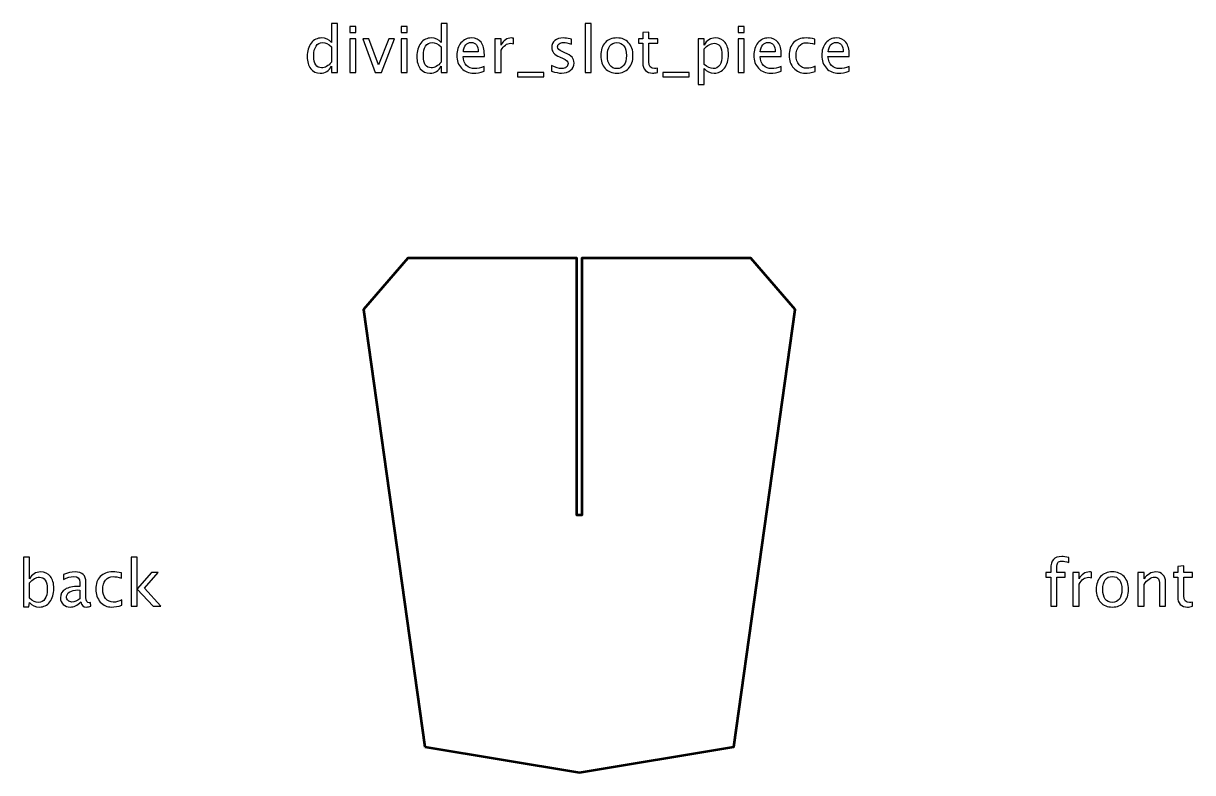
# Model space of a CAD drawing. Header units: centimetres. Extents: x -276 to 74, y -105 to 60.
# Drawn here: x -92.4 to -24.3, y -75 to -31.3 of the extents above; entities that cross this region are included whole.
import ezdxf

# ---------------------------------------------------------------- set-up
doc = ezdxf.new("R2010")
doc.units = ezdxf.units.CM
doc.header["$MEASUREMENT"] = 0
doc.layers.add('Layer 1', color=7, linetype='Continuous')

msp = doc.modelspace()

# ---------------------------------------------------------------- linework, layer by layer
at = {"layer": 'Layer 1'}
for points, knots in [([(-74.44226, -34.17826), (-74.44226, -34.17826), (-74.44226, -33.8097), (-74.44226, -33.8097), (-74.44226, -33.8097), (-74.58734, -34.08504), (-74.80588, -34.22271), (-75.0979, -34.22271), (-75.0979, -34.22271), (-75.33496, -34.22271), (-75.52141, -34.1369), (-75.65723, -33.96465), (-75.65723, -33.96465), (-75.79305, -33.79241), (-75.86095, -33.55719), (-75.86095, -33.25901), (-75.86095, -33.25901), (-75.86095, -32.93304), (-75.78378, -32.67066), (-75.63006, -32.47187), (-75.63006, -32.47187), (-75.47572, -32.2737), (-75.27323, -32.1743), (-75.02196, -32.1743), (-75.02196, -32.1743), (-74.78921, -32.1743), (-74.59536, -32.2632), (-74.44226, -32.44162), (-74.44226, -32.44162), (-74.44226, -32.44162), (-74.44226, -31.32234), (-74.44226, -31.32234), (-74.44226, -31.32234), (-74.44226, -31.32234), (-74.08666, -31.32234), (-74.08666, -31.32234), (-74.08666, -31.32234), (-74.08666, -31.32234), (-74.08666, -34.17826), (-74.08666, -34.17826), (-74.08666, -34.17826), (-74.08666, -34.17826), (-74.44226, -34.17826), (-74.44226, -34.17826)], [0, 0, 0, 0, 0.08333333, 0.08333333, 0.08333333, 0.08333333, 0.16666667, 0.16666667, 0.16666667, 0.16666667, 0.25, 0.25, 0.25, 0.25, 0.33333333, 0.33333333, 0.33333333, 0.33333333, 0.41666667, 0.41666667, 0.41666667, 0.41666667, 0.5, 0.5, 0.5, 0.5, 0.58333333, 0.58333333, 0.58333333, 0.58333333, 0.66666667, 0.66666667, 0.66666667, 0.66666667, 0.75, 0.75, 0.75, 0.75, 0.83333333, 0.83333333, 0.83333333, 0.83333333, 1, 1, 1, 1]), ([(-68.05317, -34.17826), (-68.05317, -34.17826), (-68.05317, -33.8097), (-68.05317, -33.8097), (-68.05317, -33.8097), (-68.19825, -34.08504), (-68.41679, -34.22271), (-68.70881, -34.22271), (-68.70881, -34.22271), (-68.94587, -34.22271), (-69.13232, -34.1369), (-69.26814, -33.96465), (-69.26814, -33.96465), (-69.40396, -33.79241), (-69.47186, -33.55719), (-69.47186, -33.25901), (-69.47186, -33.25901), (-69.47186, -32.93304), (-69.39469, -32.67066), (-69.24097, -32.47187), (-69.24097, -32.47187), (-69.08663, -32.2737), (-68.88414, -32.1743), (-68.63287, -32.1743), (-68.63287, -32.1743), (-68.40012, -32.1743), (-68.20627, -32.2632), (-68.05317, -32.44162), (-68.05317, -32.44162), (-68.05317, -32.44162), (-68.05317, -31.32234), (-68.05317, -31.32234), (-68.05317, -31.32234), (-68.05317, -31.32234), (-67.69757, -31.32234), (-67.69757, -31.32234), (-67.69757, -31.32234), (-67.69757, -31.32234), (-67.69757, -34.17826), (-67.69757, -34.17826), (-67.69757, -34.17826), (-67.69757, -34.17826), (-68.05317, -34.17826), (-68.05317, -34.17826)], [0, 0, 0, 0, 0.08333333, 0.08333333, 0.08333333, 0.08333333, 0.16666667, 0.16666667, 0.16666667, 0.16666667, 0.25, 0.25, 0.25, 0.25, 0.33333333, 0.33333333, 0.33333333, 0.33333333, 0.41666667, 0.41666667, 0.41666667, 0.41666667, 0.5, 0.5, 0.5, 0.5, 0.58333333, 0.58333333, 0.58333333, 0.58333333, 0.66666667, 0.66666667, 0.66666667, 0.66666667, 0.75, 0.75, 0.75, 0.75, 0.83333333, 0.83333333, 0.83333333, 0.83333333, 1, 1, 1, 1]), ([(-59.66508, -34.17826), (-59.66508, -34.17826), (-59.66508, -31.32234), (-59.66508, -31.32234), (-59.66508, -31.32234), (-59.66508, -31.32234), (-59.30948, -31.32234), (-59.30948, -31.32234), (-59.30948, -31.32234), (-59.30948, -31.32234), (-59.30948, -34.17826), (-59.30948, -34.17826), (-59.30948, -34.17826), (-59.30948, -34.17826), (-59.66508, -34.17826), (-59.66508, -34.17826)], [0, 0, 0, 0, 0.2, 0.2, 0.2, 0.2, 0.4, 0.4, 0.4, 0.4, 0.6, 0.6, 0.6, 0.6, 1, 1, 1, 1]), ([(-73.37422, -31.85575), (-73.37422, -31.85575), (-73.37422, -31.50015), (-73.37422, -31.50015), (-73.37422, -31.50015), (-73.37422, -31.50015), (-73.01862, -31.50015), (-73.01862, -31.50015), (-73.01862, -31.50015), (-73.01862, -31.50015), (-73.01862, -31.85575), (-73.01862, -31.85575), (-73.01862, -31.85575), (-73.01862, -31.85575), (-73.37422, -31.85575), (-73.37422, -31.85575)], [0, 0, 0, 0, 0.2, 0.2, 0.2, 0.2, 0.4, 0.4, 0.4, 0.4, 0.6, 0.6, 0.6, 0.6, 1, 1, 1, 1]), ([(-70.3868, -31.85575), (-70.3868, -31.85575), (-70.3868, -31.50015), (-70.3868, -31.50015), (-70.3868, -31.50015), (-70.3868, -31.50015), (-70.0312, -31.50015), (-70.0312, -31.50015), (-70.0312, -31.50015), (-70.0312, -31.50015), (-70.0312, -31.85575), (-70.0312, -31.85575), (-70.0312, -31.85575), (-70.0312, -31.85575), (-70.3868, -31.85575), (-70.3868, -31.85575)], [0, 0, 0, 0, 0.2, 0.2, 0.2, 0.2, 0.4, 0.4, 0.4, 0.4, 0.6, 0.6, 0.6, 0.6, 1, 1, 1, 1]), ([(-55.44108, -34.17764), (-55.55097, -34.20789), (-55.64666, -34.22271), (-55.72754, -34.22271), (-55.72754, -34.22271), (-55.90904, -34.22271), (-56.05042, -34.17085), (-56.15166, -34.06713), (-56.15166, -34.06713), (-56.25353, -33.96342), (-56.30415, -33.81957), (-56.30415, -33.63498), (-56.30415, -33.63498), (-56.30415, -33.63498), (-56.30415, -32.48175), (-56.30415, -32.48175), (-56.30415, -32.48175), (-56.30415, -32.48175), (-56.54986, -32.48175), (-56.54986, -32.48175), (-56.54986, -32.48175), (-56.54986, -32.48175), (-56.54986, -32.21505), (-56.54986, -32.21505), (-56.54986, -32.21505), (-56.54986, -32.21505), (-56.30415, -32.21505), (-56.30415, -32.21505), (-56.30415, -32.21505), (-56.30415, -32.21505), (-56.30415, -31.86007), (-56.30415, -31.86007), (-56.30415, -31.86007), (-56.30415, -31.86007), (-55.94855, -31.82611), (-55.94855, -31.82611), (-55.94855, -31.82611), (-55.94855, -31.82611), (-55.94855, -32.21505), (-55.94855, -32.21505), (-55.94855, -32.21505), (-55.94855, -32.21505), (-55.43367, -32.21505), (-55.43367, -32.21505), (-55.43367, -32.21505), (-55.43367, -32.21505), (-55.43367, -32.48175), (-55.43367, -32.48175), (-55.43367, -32.48175), (-55.43367, -32.48175), (-55.94855, -32.48175), (-55.94855, -32.48175), (-55.94855, -32.48175), (-55.94855, -32.48175), (-55.94855, -33.57078), (-55.94855, -33.57078), (-55.94855, -33.57078), (-55.94855, -33.8276), (-55.83681, -33.95601), (-55.61394, -33.95601), (-55.61394, -33.95601), (-55.56641, -33.95601), (-55.50899, -33.94798), (-55.44108, -33.93255), (-55.44108, -33.93255), (-55.44108, -33.93255), (-55.44108, -34.17764), (-55.44108, -34.17764)], [0, 0, 0, 0, 0.05555556, 0.05555556, 0.05555556, 0.05555556, 0.11111111, 0.11111111, 0.11111111, 0.11111111, 0.16666667, 0.16666667, 0.16666667, 0.16666667, 0.22222222, 0.22222222, 0.22222222, 0.22222222, 0.27777778, 0.27777778, 0.27777778, 0.27777778, 0.33333333, 0.33333333, 0.33333333, 0.33333333, 0.38888889, 0.38888889, 0.38888889, 0.38888889, 0.44444444, 0.44444444, 0.44444444, 0.44444444, 0.5, 0.5, 0.5, 0.5, 0.55555556, 0.55555556, 0.55555556, 0.55555556, 0.61111111, 0.61111111, 0.61111111, 0.61111111, 0.66666667, 0.66666667, 0.66666667, 0.66666667, 0.72222222, 0.72222222, 0.72222222, 0.72222222, 0.77777778, 0.77777778, 0.77777778, 0.77777778, 0.83333333, 0.83333333, 0.83333333, 0.83333333, 0.88888889, 0.88888889, 0.88888889, 0.88888889, 1, 1, 1, 1]), ([(-50.75037, -31.85575), (-50.75037, -31.85575), (-50.75037, -31.50015), (-50.75037, -31.50015), (-50.75037, -31.50015), (-50.75037, -31.50015), (-50.39477, -31.50015), (-50.39477, -31.50015), (-50.39477, -31.50015), (-50.39477, -31.50015), (-50.39477, -31.85575), (-50.39477, -31.85575), (-50.39477, -31.85575), (-50.39477, -31.85575), (-50.75037, -31.85575), (-50.75037, -31.85575)], [0, 0, 0, 0, 0.2, 0.2, 0.2, 0.2, 0.4, 0.4, 0.4, 0.4, 0.6, 0.6, 0.6, 0.6, 1, 1, 1, 1]), ([(-74.44226, -32.68486), (-74.62685, -32.5225), (-74.80156, -32.441), (-74.96702, -32.441), (-74.96702, -32.441), (-75.13, -32.441), (-75.25594, -32.50891), (-75.34546, -32.64535), (-75.34546, -32.64535), (-75.43498, -32.78117), (-75.47943, -32.97379), (-75.47943, -33.2232), (-75.47943, -33.2232), (-75.47943, -33.6819), (-75.32755, -33.91156), (-75.0232, -33.91156), (-75.0232, -33.91156), (-74.82564, -33.91156), (-74.63179, -33.80352), (-74.44226, -33.58806), (-74.44226, -33.58806), (-74.44226, -33.58806), (-74.44226, -32.68486), (-74.44226, -32.68486)], [0, 0, 0, 0, 0.14285714, 0.14285714, 0.14285714, 0.14285714, 0.28571429, 0.28571429, 0.28571429, 0.28571429, 0.42857143, 0.42857143, 0.42857143, 0.42857143, 0.57142857, 0.57142857, 0.57142857, 0.57142857, 0.71428571, 0.71428571, 0.71428571, 0.71428571, 1, 1, 1, 1]), ([(-73.37422, -34.17826), (-73.37422, -34.17826), (-73.37422, -32.21505), (-73.37422, -32.21505), (-73.37422, -32.21505), (-73.37422, -32.21505), (-73.01862, -32.21505), (-73.01862, -32.21505), (-73.01862, -32.21505), (-73.01862, -32.21505), (-73.01862, -34.17826), (-73.01862, -34.17826), (-73.01862, -34.17826), (-73.01862, -34.17826), (-73.37422, -34.17826), (-73.37422, -34.17826)], [0, 0, 0, 0, 0.2, 0.2, 0.2, 0.2, 0.4, 0.4, 0.4, 0.4, 0.6, 0.6, 0.6, 0.6, 1, 1, 1, 1]), ([(-71.89502, -34.17826), (-71.89502, -34.17826), (-72.62597, -32.21505), (-72.62597, -32.21505), (-72.62597, -32.21505), (-72.62597, -32.21505), (-72.27037, -32.21505), (-72.27037, -32.21505), (-72.27037, -32.21505), (-72.27037, -32.21505), (-71.70055, -33.74055), (-71.70055, -33.74055), (-71.70055, -33.74055), (-71.70055, -33.74055), (-71.09738, -32.21505), (-71.09738, -32.21505), (-71.09738, -32.21505), (-71.09738, -32.21505), (-70.76277, -32.21505), (-70.76277, -32.21505), (-70.76277, -32.21505), (-70.76277, -32.21505), (-71.5388, -34.17826), (-71.5388, -34.17826), (-71.5388, -34.17826), (-71.5388, -34.17826), (-71.89502, -34.17826), (-71.89502, -34.17826)], [0, 0, 0, 0, 0.125, 0.125, 0.125, 0.125, 0.25, 0.25, 0.25, 0.25, 0.375, 0.375, 0.375, 0.375, 0.5, 0.5, 0.5, 0.5, 0.625, 0.625, 0.625, 0.625, 0.75, 0.75, 0.75, 0.75, 1, 1, 1, 1]), ([(-70.3868, -34.17826), (-70.3868, -34.17826), (-70.3868, -32.21505), (-70.3868, -32.21505), (-70.3868, -32.21505), (-70.3868, -32.21505), (-70.0312, -32.21505), (-70.0312, -32.21505), (-70.0312, -32.21505), (-70.0312, -32.21505), (-70.0312, -34.17826), (-70.0312, -34.17826), (-70.0312, -34.17826), (-70.0312, -34.17826), (-70.3868, -34.17826), (-70.3868, -34.17826)], [0, 0, 0, 0, 0.2, 0.2, 0.2, 0.2, 0.4, 0.4, 0.4, 0.4, 0.6, 0.6, 0.6, 0.6, 1, 1, 1, 1]), ([(-68.05317, -32.68486), (-68.23776, -32.5225), (-68.41247, -32.441), (-68.57793, -32.441), (-68.57793, -32.441), (-68.74091, -32.441), (-68.86685, -32.50891), (-68.95637, -32.64535), (-68.95637, -32.64535), (-69.04589, -32.78117), (-69.09034, -32.97379), (-69.09034, -33.2232), (-69.09034, -33.2232), (-69.09034, -33.6819), (-68.93846, -33.91156), (-68.63411, -33.91156), (-68.63411, -33.91156), (-68.43655, -33.91156), (-68.2427, -33.80352), (-68.05317, -33.58806), (-68.05317, -33.58806), (-68.05317, -33.58806), (-68.05317, -32.68486), (-68.05317, -32.68486)], [0, 0, 0, 0, 0.14285714, 0.14285714, 0.14285714, 0.14285714, 0.28571429, 0.28571429, 0.28571429, 0.28571429, 0.42857143, 0.42857143, 0.42857143, 0.42857143, 0.57142857, 0.57142857, 0.57142857, 0.57142857, 0.71428571, 0.71428571, 0.71428571, 0.71428571, 1, 1, 1, 1]), ([(-65.54421, -34.11529), (-65.78313, -34.1869), (-65.98747, -34.22271), (-66.15787, -34.22271), (-66.15787, -34.22271), (-66.44864, -34.22271), (-66.68509, -34.1264), (-66.86721, -33.9344), (-66.86721, -33.9344), (-67.04934, -33.7424), (-67.1407, -33.49361), (-67.1407, -33.18739), (-67.1407, -33.18739), (-67.1407, -32.89044), (-67.06045, -32.64659), (-66.89932, -32.45582), (-66.89932, -32.45582), (-66.73819, -32.26567), (-66.53199, -32.1706), (-66.28072, -32.1706), (-66.28072, -32.1706), (-66.04304, -32.1706), (-65.85906, -32.25518), (-65.72942, -32.42434), (-65.72942, -32.42434), (-65.59977, -32.59349), (-65.53495, -32.83303), (-65.53495, -33.14356), (-65.53495, -33.14356), (-65.53495, -33.14356), (-65.5368, -33.25222), (-65.5368, -33.25222), (-65.5368, -33.25222), (-65.5368, -33.25222), (-66.7777, -33.25222), (-66.7777, -33.25222), (-66.7777, -33.25222), (-66.72584, -33.72141), (-66.4968, -33.95601), (-66.09119, -33.95601), (-66.09119, -33.95601), (-65.94241, -33.95601), (-65.76028, -33.91403), (-65.54421, -33.83007), (-65.54421, -33.83007), (-65.54421, -33.83007), (-65.54421, -34.11529), (-65.54421, -34.11529)], [0, 0, 0, 0, 0.07692308, 0.07692308, 0.07692308, 0.07692308, 0.15384615, 0.15384615, 0.15384615, 0.15384615, 0.23076923, 0.23076923, 0.23076923, 0.23076923, 0.30769231, 0.30769231, 0.30769231, 0.30769231, 0.38461538, 0.38461538, 0.38461538, 0.38461538, 0.46153846, 0.46153846, 0.46153846, 0.46153846, 0.53846154, 0.53846154, 0.53846154, 0.53846154, 0.61538462, 0.61538462, 0.61538462, 0.61538462, 0.69230769, 0.69230769, 0.69230769, 0.69230769, 0.76923077, 0.76923077, 0.76923077, 0.76923077, 0.84615385, 0.84615385, 0.84615385, 0.84615385, 1, 1, 1, 1]), ([(-66.75918, -32.98552), (-66.75918, -32.98552), (-65.8924, -32.98552), (-65.8924, -32.98552), (-65.8924, -32.98552), (-65.8924, -32.62004), (-66.02884, -32.4373), (-66.30109, -32.4373), (-66.30109, -32.4373), (-66.5752, -32.4373), (-66.72769, -32.62004), (-66.75918, -32.98552)], [0, 0, 0, 0, 0.25, 0.25, 0.25, 0.25, 0.5, 0.5, 0.5, 0.5, 1, 1, 1, 1]), ([(-64.92129, -34.17826), (-64.92129, -34.17826), (-64.92129, -32.21505), (-64.92129, -32.21505), (-64.92129, -32.21505), (-64.92129, -32.21505), (-64.56569, -32.21505), (-64.56569, -32.21505), (-64.56569, -32.21505), (-64.56569, -32.21505), (-64.56569, -32.58608), (-64.56569, -32.58608), (-64.56569, -32.58608), (-64.42431, -32.31136), (-64.21935, -32.1743), (-63.95018, -32.1743), (-63.95018, -32.1743), (-63.91376, -32.1743), (-63.87548, -32.17739), (-63.83597, -32.18356), (-63.83597, -32.18356), (-63.83597, -32.18356), (-63.83597, -32.51632), (-63.83597, -32.51632), (-63.83597, -32.51632), (-63.8977, -32.49595), (-63.95203, -32.48545), (-63.99895, -32.48545), (-63.99895, -32.48545), (-64.22491, -32.48545), (-64.41382, -32.6188), (-64.56569, -32.88612), (-64.56569, -32.88612), (-64.56569, -32.88612), (-64.56569, -34.17826), (-64.56569, -34.17826), (-64.56569, -34.17826), (-64.56569, -34.17826), (-64.92129, -34.17826), (-64.92129, -34.17826)], [0, 0, 0, 0, 0.09090909, 0.09090909, 0.09090909, 0.09090909, 0.18181818, 0.18181818, 0.18181818, 0.18181818, 0.27272727, 0.27272727, 0.27272727, 0.27272727, 0.36363636, 0.36363636, 0.36363636, 0.36363636, 0.45454545, 0.45454545, 0.45454545, 0.45454545, 0.54545455, 0.54545455, 0.54545455, 0.54545455, 0.63636364, 0.63636364, 0.63636364, 0.63636364, 0.72727273, 0.72727273, 0.72727273, 0.72727273, 0.81818182, 0.81818182, 0.81818182, 0.81818182, 1, 1, 1, 1]), ([(-61.62397, -34.10788), (-61.62397, -34.10788), (-61.62397, -33.78191), (-61.62397, -33.78191), (-61.62397, -33.78191), (-61.39122, -33.89798), (-61.18935, -33.95601), (-61.0171, -33.95601), (-61.0171, -33.95601), (-60.91462, -33.95601), (-60.82942, -33.92823), (-60.76213, -33.87267), (-60.76213, -33.87267), (-60.69484, -33.81772), (-60.66088, -33.74858), (-60.66088, -33.66523), (-60.66088, -33.66523), (-60.66088, -33.54361), (-60.75534, -33.44298), (-60.94425, -33.36334), (-60.94425, -33.36334), (-60.94425, -33.36334), (-61.1523, -33.27506), (-61.1523, -33.27506), (-61.1523, -33.27506), (-61.45913, -33.14788), (-61.61286, -32.96391), (-61.61286, -32.72499), (-61.61286, -32.72499), (-61.61286, -32.55398), (-61.55235, -32.4194), (-61.43135, -32.32124), (-61.43135, -32.32124), (-61.31035, -32.22308), (-61.14428, -32.1743), (-60.93376, -32.1743), (-60.93376, -32.1743), (-60.82449, -32.1743), (-60.68867, -32.18912), (-60.52753, -32.21937), (-60.52753, -32.21937), (-60.52753, -32.21937), (-60.45345, -32.23357), (-60.45345, -32.23357), (-60.45345, -32.23357), (-60.45345, -32.23357), (-60.45345, -32.5299), (-60.45345, -32.5299), (-60.45345, -32.5299), (-60.65162, -32.47064), (-60.80967, -32.441), (-60.92758, -32.441), (-60.92758, -32.441), (-61.0313, -32.441), (-61.11341, -32.46385), (-61.17576, -32.50891), (-61.17576, -32.50891), (-61.2375, -32.55398), (-61.26837, -32.61448), (-61.26837, -32.69042), (-61.26837, -32.69042), (-61.26837, -32.79722), (-61.18194, -32.88797), (-61.00846, -32.96144), (-61.00846, -32.96144), (-61.00846, -32.96144), (-60.83745, -33.03367), (-60.83745, -33.03367), (-60.83745, -33.03367), (-60.6436, -33.11516), (-60.50654, -33.20159), (-60.42629, -33.29235), (-60.42629, -33.29235), (-60.34541, -33.3831), (-60.30528, -33.49669), (-60.30528, -33.63251), (-60.30528, -33.63251), (-60.30528, -33.80476), (-60.37319, -33.94613), (-60.50963, -34.05664), (-60.50963, -34.05664), (-60.64545, -34.16715), (-60.81955, -34.22271), (-61.0313, -34.22271), (-61.0313, -34.22271), (-61.19429, -34.22271), (-61.39122, -34.18443), (-61.62397, -34.10788)], [0, 0, 0, 0, 0.04347826, 0.04347826, 0.04347826, 0.04347826, 0.08695652, 0.08695652, 0.08695652, 0.08695652, 0.13043478, 0.13043478, 0.13043478, 0.13043478, 0.17391304, 0.17391304, 0.17391304, 0.17391304, 0.2173913, 0.2173913, 0.2173913, 0.2173913, 0.26086957, 0.26086957, 0.26086957, 0.26086957, 0.30434783, 0.30434783, 0.30434783, 0.30434783, 0.34782609, 0.34782609, 0.34782609, 0.34782609, 0.39130435, 0.39130435, 0.39130435, 0.39130435, 0.43478261, 0.43478261, 0.43478261, 0.43478261, 0.47826087, 0.47826087, 0.47826087, 0.47826087, 0.52173913, 0.52173913, 0.52173913, 0.52173913, 0.56521739, 0.56521739, 0.56521739, 0.56521739, 0.60869565, 0.60869565, 0.60869565, 0.60869565, 0.65217391, 0.65217391, 0.65217391, 0.65217391, 0.69565217, 0.69565217, 0.69565217, 0.69565217, 0.73913043, 0.73913043, 0.73913043, 0.73913043, 0.7826087, 0.7826087, 0.7826087, 0.7826087, 0.82608696, 0.82608696, 0.82608696, 0.82608696, 0.86956522, 0.86956522, 0.86956522, 0.86956522, 0.91304348, 0.91304348, 0.91304348, 0.91304348, 1, 1, 1, 1]), ([(-57.81299, -34.22271), (-58.1013, -34.22271), (-58.32972, -34.13072), (-58.49764, -33.94675), (-58.49764, -33.94675), (-58.66618, -33.76278), (-58.75014, -33.51274), (-58.75014, -33.19727), (-58.75014, -33.19727), (-58.75014, -32.88242), (-58.66618, -32.633), (-58.49764, -32.44965), (-58.49764, -32.44965), (-58.32972, -32.26629), (-58.1013, -32.1743), (-57.81299, -32.1743), (-57.81299, -32.1743), (-57.52468, -32.1743), (-57.29626, -32.26629), (-57.12834, -32.44965), (-57.12834, -32.44965), (-56.9598, -32.633), (-56.87583, -32.88242), (-56.87583, -33.19727), (-56.87583, -33.19727), (-56.87583, -33.51274), (-56.9598, -33.76278), (-57.12834, -33.94675), (-57.12834, -33.94675), (-57.29626, -34.13072), (-57.52468, -34.22271), (-57.81299, -34.22271)], [0, 0, 0, 0, 0.11111111, 0.11111111, 0.11111111, 0.11111111, 0.22222222, 0.22222222, 0.22222222, 0.22222222, 0.33333333, 0.33333333, 0.33333333, 0.33333333, 0.44444444, 0.44444444, 0.44444444, 0.44444444, 0.55555556, 0.55555556, 0.55555556, 0.55555556, 0.66666667, 0.66666667, 0.66666667, 0.66666667, 0.77777778, 0.77777778, 0.77777778, 0.77777778, 1, 1, 1, 1]), ([(-57.81361, -33.95601), (-57.63766, -33.95601), (-57.5006, -33.88995), (-57.40306, -33.75722), (-57.40306, -33.75722), (-57.30614, -33.6251), (-57.25736, -33.43804), (-57.25736, -33.19727), (-57.25736, -33.19727), (-57.25736, -32.95712), (-57.30614, -32.77068), (-57.40306, -32.63856), (-57.40306, -32.63856), (-57.5006, -32.50706), (-57.63766, -32.441), (-57.81361, -32.441), (-57.81361, -32.441), (-57.99017, -32.441), (-58.12723, -32.50706), (-58.22354, -32.63856), (-58.22354, -32.63856), (-58.32046, -32.77068), (-58.36862, -32.95712), (-58.36862, -33.19727), (-58.36862, -33.19727), (-58.36862, -33.43804), (-58.32046, -33.6251), (-58.22354, -33.75722), (-58.22354, -33.75722), (-58.12723, -33.88995), (-57.99017, -33.95601), (-57.81361, -33.95601)], [0, 0, 0, 0, 0.11111111, 0.11111111, 0.11111111, 0.11111111, 0.22222222, 0.22222222, 0.22222222, 0.22222222, 0.33333333, 0.33333333, 0.33333333, 0.33333333, 0.44444444, 0.44444444, 0.44444444, 0.44444444, 0.55555556, 0.55555556, 0.55555556, 0.55555556, 0.66666667, 0.66666667, 0.66666667, 0.66666667, 0.77777778, 0.77777778, 0.77777778, 0.77777778, 1, 1, 1, 1]), ([(-53.08153, -34.89316), (-53.08153, -34.89316), (-53.08153, -32.21505), (-53.08153, -32.21505), (-53.08153, -32.21505), (-53.08153, -32.21505), (-52.72593, -32.21505), (-52.72593, -32.21505), (-52.72593, -32.21505), (-52.72593, -32.21505), (-52.72593, -32.58608), (-52.72593, -32.58608), (-52.72593, -32.58608), (-52.58023, -32.31136), (-52.36107, -32.1743), (-52.06906, -32.1743), (-52.06906, -32.1743), (-51.83261, -32.1743), (-51.64678, -32.26012), (-51.51096, -32.43236), (-51.51096, -32.43236), (-51.37514, -32.60461), (-51.30723, -32.83982), (-51.30723, -33.13801), (-51.30723, -33.13801), (-51.30723, -33.46274), (-51.3844, -33.72512), (-51.53813, -33.92391), (-51.53813, -33.92391), (-51.69185, -34.12331), (-51.89434, -34.22271), (-52.14499, -34.22271), (-52.14499, -34.22271), (-52.37774, -34.22271), (-52.57159, -34.13381), (-52.72593, -33.95539), (-52.72593, -33.95539), (-52.72593, -33.95539), (-52.72593, -34.89316), (-52.72593, -34.89316), (-52.72593, -34.89316), (-52.72593, -34.89316), (-53.08153, -34.89316), (-53.08153, -34.89316)], [0, 0, 0, 0, 0.08333333, 0.08333333, 0.08333333, 0.08333333, 0.16666667, 0.16666667, 0.16666667, 0.16666667, 0.25, 0.25, 0.25, 0.25, 0.33333333, 0.33333333, 0.33333333, 0.33333333, 0.41666667, 0.41666667, 0.41666667, 0.41666667, 0.5, 0.5, 0.5, 0.5, 0.58333333, 0.58333333, 0.58333333, 0.58333333, 0.66666667, 0.66666667, 0.66666667, 0.66666667, 0.75, 0.75, 0.75, 0.75, 0.83333333, 0.83333333, 0.83333333, 0.83333333, 1, 1, 1, 1]), ([(-52.72593, -33.7103), (-52.54257, -33.8739), (-52.36786, -33.95601), (-52.20179, -33.95601), (-52.20179, -33.95601), (-52.03819, -33.95601), (-51.91163, -33.88748), (-51.82273, -33.75105), (-51.82273, -33.75105), (-51.73321, -33.61461), (-51.68876, -33.42261), (-51.68876, -33.17443), (-51.68876, -33.17443), (-51.68876, -32.71511), (-51.84063, -32.48545), (-52.14437, -32.48545), (-52.14437, -32.48545), (-52.34317, -32.48545), (-52.53702, -32.59288), (-52.72593, -32.80833), (-52.72593, -32.80833), (-52.72593, -32.80833), (-52.72593, -33.7103), (-52.72593, -33.7103)], [0, 0, 0, 0, 0.14285714, 0.14285714, 0.14285714, 0.14285714, 0.28571429, 0.28571429, 0.28571429, 0.28571429, 0.42857143, 0.42857143, 0.42857143, 0.42857143, 0.57142857, 0.57142857, 0.57142857, 0.57142857, 0.71428571, 0.71428571, 0.71428571, 0.71428571, 1, 1, 1, 1]), ([(-50.75037, -34.17826), (-50.75037, -34.17826), (-50.75037, -32.21505), (-50.75037, -32.21505), (-50.75037, -32.21505), (-50.75037, -32.21505), (-50.39477, -32.21505), (-50.39477, -32.21505), (-50.39477, -32.21505), (-50.39477, -32.21505), (-50.39477, -34.17826), (-50.39477, -34.17826), (-50.39477, -34.17826), (-50.39477, -34.17826), (-50.75037, -34.17826), (-50.75037, -34.17826)], [0, 0, 0, 0, 0.2, 0.2, 0.2, 0.2, 0.4, 0.4, 0.4, 0.4, 0.6, 0.6, 0.6, 0.6, 1, 1, 1, 1]), ([(-48.23894, -34.11529), (-48.47786, -34.1869), (-48.6822, -34.22271), (-48.8526, -34.22271), (-48.8526, -34.22271), (-49.14337, -34.22271), (-49.37982, -34.1264), (-49.56194, -33.9344), (-49.56194, -33.9344), (-49.74407, -33.7424), (-49.83543, -33.49361), (-49.83543, -33.18739), (-49.83543, -33.18739), (-49.83543, -32.89044), (-49.75518, -32.64659), (-49.59405, -32.45582), (-49.59405, -32.45582), (-49.43292, -32.26567), (-49.22672, -32.1706), (-48.97545, -32.1706), (-48.97545, -32.1706), (-48.73777, -32.1706), (-48.55379, -32.25518), (-48.42415, -32.42434), (-48.42415, -32.42434), (-48.2945, -32.59349), (-48.22968, -32.83303), (-48.22968, -33.14356), (-48.22968, -33.14356), (-48.22968, -33.14356), (-48.23153, -33.25222), (-48.23153, -33.25222), (-48.23153, -33.25222), (-48.23153, -33.25222), (-49.47243, -33.25222), (-49.47243, -33.25222), (-49.47243, -33.25222), (-49.42057, -33.72141), (-49.19153, -33.95601), (-48.78592, -33.95601), (-48.78592, -33.95601), (-48.63714, -33.95601), (-48.45501, -33.91403), (-48.23894, -33.83007), (-48.23894, -33.83007), (-48.23894, -33.83007), (-48.23894, -34.11529), (-48.23894, -34.11529)], [0, 0, 0, 0, 0.07692308, 0.07692308, 0.07692308, 0.07692308, 0.15384615, 0.15384615, 0.15384615, 0.15384615, 0.23076923, 0.23076923, 0.23076923, 0.23076923, 0.30769231, 0.30769231, 0.30769231, 0.30769231, 0.38461538, 0.38461538, 0.38461538, 0.38461538, 0.46153846, 0.46153846, 0.46153846, 0.46153846, 0.53846154, 0.53846154, 0.53846154, 0.53846154, 0.61538462, 0.61538462, 0.61538462, 0.61538462, 0.69230769, 0.69230769, 0.69230769, 0.69230769, 0.76923077, 0.76923077, 0.76923077, 0.76923077, 0.84615385, 0.84615385, 0.84615385, 0.84615385, 1, 1, 1, 1]), ([(-49.45391, -32.98552), (-49.45391, -32.98552), (-48.58713, -32.98552), (-48.58713, -32.98552), (-48.58713, -32.98552), (-48.58713, -32.62004), (-48.72357, -32.4373), (-48.99582, -32.4373), (-48.99582, -32.4373), (-49.26993, -32.4373), (-49.42242, -32.62004), (-49.45391, -32.98552)], [0, 0, 0, 0, 0.25, 0.25, 0.25, 0.25, 0.5, 0.5, 0.5, 0.5, 1, 1, 1, 1]), ([(-46.25289, -34.11899), (-46.48316, -34.18814), (-46.68195, -34.22271), (-46.84926, -34.22271), (-46.84926, -34.22271), (-47.11472, -34.22271), (-47.3345, -34.12455), (-47.50922, -33.92885), (-47.50922, -33.92885), (-47.68393, -33.73252), (-47.77159, -33.48496), (-47.77159, -33.18678), (-47.77159, -33.18678), (-47.77159, -32.86822), (-47.68516, -32.61942), (-47.5123, -32.44162), (-47.5123, -32.44162), (-47.33944, -32.2632), (-47.09805, -32.1743), (-46.78814, -32.1743), (-46.78814, -32.1743), (-46.63565, -32.1743), (-46.46402, -32.19529), (-46.27511, -32.23727), (-46.27511, -32.23727), (-46.27511, -32.23727), (-46.27511, -32.53731), (-46.27511, -32.53731), (-46.27511, -32.53731), (-46.47575, -32.47805), (-46.63935, -32.44841), (-46.7653, -32.44841), (-46.7653, -32.44841), (-46.94803, -32.44841), (-47.09435, -32.51694), (-47.20362, -32.65338), (-47.20362, -32.65338), (-47.3129, -32.78981), (-47.36784, -32.97194), (-47.36784, -33.19912), (-47.36784, -33.19912), (-47.36784, -33.41952), (-47.31104, -33.59732), (-47.19807, -33.73376), (-47.19807, -33.73376), (-47.08509, -33.86958), (-46.93754, -33.93749), (-46.75418, -33.93749), (-46.75418, -33.93749), (-46.59182, -33.93749), (-46.42513, -33.89551), (-46.25289, -33.81155), (-46.25289, -33.81155), (-46.25289, -33.81155), (-46.25289, -34.11899), (-46.25289, -34.11899)], [0, 0, 0, 0, 0.06666667, 0.06666667, 0.06666667, 0.06666667, 0.13333333, 0.13333333, 0.13333333, 0.13333333, 0.2, 0.2, 0.2, 0.2, 0.26666667, 0.26666667, 0.26666667, 0.26666667, 0.33333333, 0.33333333, 0.33333333, 0.33333333, 0.4, 0.4, 0.4, 0.4, 0.46666667, 0.46666667, 0.46666667, 0.46666667, 0.53333333, 0.53333333, 0.53333333, 0.53333333, 0.6, 0.6, 0.6, 0.6, 0.66666667, 0.66666667, 0.66666667, 0.66666667, 0.73333333, 0.73333333, 0.73333333, 0.73333333, 0.8, 0.8, 0.8, 0.8, 0.86666667, 0.86666667, 0.86666667, 0.86666667, 1, 1, 1, 1]), ([(-44.27795, -34.11529), (-44.51687, -34.1869), (-44.72121, -34.22271), (-44.89161, -34.22271), (-44.89161, -34.22271), (-45.18238, -34.22271), (-45.41883, -34.1264), (-45.60095, -33.9344), (-45.60095, -33.9344), (-45.78308, -33.7424), (-45.87444, -33.49361), (-45.87444, -33.18739), (-45.87444, -33.18739), (-45.87444, -32.89044), (-45.79419, -32.64659), (-45.63306, -32.45582), (-45.63306, -32.45582), (-45.47193, -32.26567), (-45.26573, -32.1706), (-45.01446, -32.1706), (-45.01446, -32.1706), (-44.77678, -32.1706), (-44.5928, -32.25518), (-44.46316, -32.42434), (-44.46316, -32.42434), (-44.33351, -32.59349), (-44.26869, -32.83303), (-44.26869, -33.14356), (-44.26869, -33.14356), (-44.26869, -33.14356), (-44.27054, -33.25222), (-44.27054, -33.25222), (-44.27054, -33.25222), (-44.27054, -33.25222), (-45.51144, -33.25222), (-45.51144, -33.25222), (-45.51144, -33.25222), (-45.45958, -33.72141), (-45.23054, -33.95601), (-44.82493, -33.95601), (-44.82493, -33.95601), (-44.67615, -33.95601), (-44.49402, -33.91403), (-44.27795, -33.83007), (-44.27795, -33.83007), (-44.27795, -33.83007), (-44.27795, -34.11529), (-44.27795, -34.11529)], [0, 0, 0, 0, 0.07692308, 0.07692308, 0.07692308, 0.07692308, 0.15384615, 0.15384615, 0.15384615, 0.15384615, 0.23076923, 0.23076923, 0.23076923, 0.23076923, 0.30769231, 0.30769231, 0.30769231, 0.30769231, 0.38461538, 0.38461538, 0.38461538, 0.38461538, 0.46153846, 0.46153846, 0.46153846, 0.46153846, 0.53846154, 0.53846154, 0.53846154, 0.53846154, 0.61538462, 0.61538462, 0.61538462, 0.61538462, 0.69230769, 0.69230769, 0.69230769, 0.69230769, 0.76923077, 0.76923077, 0.76923077, 0.76923077, 0.84615385, 0.84615385, 0.84615385, 0.84615385, 1, 1, 1, 1]), ([(-45.49292, -32.98552), (-45.49292, -32.98552), (-44.62614, -32.98552), (-44.62614, -32.98552), (-44.62614, -32.98552), (-44.62614, -32.62004), (-44.76258, -32.4373), (-45.03483, -32.4373), (-45.03483, -32.4373), (-45.30894, -32.4373), (-45.46143, -32.62004), (-45.49292, -32.98552)], [0, 0, 0, 0, 0.25, 0.25, 0.25, 0.25, 0.5, 0.5, 0.5, 0.5, 1, 1, 1, 1]), ([(-63.60569, -34.44496), (-63.60569, -34.44496), (-63.60569, -34.17826), (-63.60569, -34.17826), (-63.60569, -34.17826), (-63.60569, -34.17826), (-62.06476, -34.17826), (-62.06476, -34.17826), (-62.06476, -34.17826), (-62.06476, -34.17826), (-62.06476, -34.44496), (-62.06476, -34.44496), (-62.06476, -34.44496), (-62.06476, -34.44496), (-63.60569, -34.44496), (-63.60569, -34.44496)], [0, 0, 0, 0, 0.2, 0.2, 0.2, 0.2, 0.4, 0.4, 0.4, 0.4, 0.6, 0.6, 0.6, 0.6, 1, 1, 1, 1]), ([(-55.13363, -34.44496), (-55.13363, -34.44496), (-55.13363, -34.17826), (-55.13363, -34.17826), (-55.13363, -34.17826), (-55.13363, -34.17826), (-53.5927, -34.17826), (-53.5927, -34.17826), (-53.5927, -34.17826), (-53.5927, -34.17826), (-53.5927, -34.44496), (-53.5927, -34.44496), (-53.5927, -34.44496), (-53.5927, -34.44496), (-55.13363, -34.44496), (-55.13363, -34.44496)], [0, 0, 0, 0, 0.2, 0.2, 0.2, 0.2, 0.4, 0.4, 0.4, 0.4, 0.6, 0.6, 0.6, 0.6, 1, 1, 1, 1]), ([(-92.39956, -65.32549), (-92.39956, -65.32549), (-92.39956, -62.44734), (-92.39956, -62.44734), (-92.39956, -62.44734), (-92.39956, -62.44734), (-92.04396, -62.44734), (-92.04396, -62.44734), (-92.04396, -62.44734), (-92.04396, -62.44734), (-92.04396, -63.71108), (-92.04396, -63.71108), (-92.04396, -63.71108), (-91.89826, -63.43636), (-91.6791, -63.2993), (-91.38709, -63.2993), (-91.38709, -63.2993), (-91.15064, -63.2993), (-90.96481, -63.38512), (-90.82899, -63.55736), (-90.82899, -63.55736), (-90.69317, -63.72961), (-90.62526, -63.96482), (-90.62526, -64.26301), (-90.62526, -64.26301), (-90.62526, -64.58774), (-90.70243, -64.85012), (-90.85616, -65.04891), (-90.85616, -65.04891), (-91.00988, -65.24831), (-91.21237, -65.34771), (-91.46302, -65.34771), (-91.46302, -65.34771), (-91.69577, -65.34771), (-91.88962, -65.25881), (-92.04396, -65.08039), (-92.04396, -65.08039), (-92.04396, -65.08039), (-92.08717, -65.32549), (-92.08717, -65.32549), (-92.08717, -65.32549), (-92.08717, -65.32549), (-92.39956, -65.32549), (-92.39956, -65.32549)], [0, 0, 0, 0, 0.08333333, 0.08333333, 0.08333333, 0.08333333, 0.16666667, 0.16666667, 0.16666667, 0.16666667, 0.25, 0.25, 0.25, 0.25, 0.33333333, 0.33333333, 0.33333333, 0.33333333, 0.41666667, 0.41666667, 0.41666667, 0.41666667, 0.5, 0.5, 0.5, 0.5, 0.58333333, 0.58333333, 0.58333333, 0.58333333, 0.66666667, 0.66666667, 0.66666667, 0.66666667, 0.75, 0.75, 0.75, 0.75, 0.83333333, 0.83333333, 0.83333333, 0.83333333, 1, 1, 1, 1]), ([(-86.12593, -65.30326), (-86.12593, -65.30326), (-86.12593, -62.44734), (-86.12593, -62.44734), (-86.12593, -62.44734), (-86.12593, -62.44734), (-85.77033, -62.44734), (-85.77033, -62.44734), (-85.77033, -62.44734), (-85.77033, -62.44734), (-85.77033, -64.29264), (-85.77033, -64.29264), (-85.77033, -64.29264), (-85.77033, -64.29264), (-84.93689, -63.34005), (-84.93689, -63.34005), (-84.93689, -63.34005), (-84.93689, -63.34005), (-84.55289, -63.34005), (-84.55289, -63.34005), (-84.55289, -63.34005), (-84.55289, -63.34005), (-85.34929, -64.25621), (-85.34929, -64.25621), (-85.34929, -64.25621), (-85.34929, -64.25621), (-84.3862, -65.30326), (-84.3862, -65.30326), (-84.3862, -65.30326), (-84.3862, -65.30326), (-84.84429, -65.30326), (-84.84429, -65.30326), (-84.84429, -65.30326), (-84.84429, -65.30326), (-85.77033, -64.29634), (-85.77033, -64.29634), (-85.77033, -64.29634), (-85.77033, -64.29634), (-85.77033, -65.30326), (-85.77033, -65.30326), (-85.77033, -65.30326), (-85.77033, -65.30326), (-86.12593, -65.30326), (-86.12593, -65.30326)], [0, 0, 0, 0, 0.08333333, 0.08333333, 0.08333333, 0.08333333, 0.16666667, 0.16666667, 0.16666667, 0.16666667, 0.25, 0.25, 0.25, 0.25, 0.33333333, 0.33333333, 0.33333333, 0.33333333, 0.41666667, 0.41666667, 0.41666667, 0.41666667, 0.5, 0.5, 0.5, 0.5, 0.58333333, 0.58333333, 0.58333333, 0.58333333, 0.66666667, 0.66666667, 0.66666667, 0.66666667, 0.75, 0.75, 0.75, 0.75, 0.83333333, 0.83333333, 0.83333333, 0.83333333, 1, 1, 1, 1]), ([(-32.53229, -65.30326), (-32.53229, -65.30326), (-32.53229, -63.60675), (-32.53229, -63.60675), (-32.53229, -63.60675), (-32.53229, -63.60675), (-32.81072, -63.60675), (-32.81072, -63.60675), (-32.81072, -63.60675), (-32.81072, -63.60675), (-32.81072, -63.34005), (-32.81072, -63.34005), (-32.81072, -63.34005), (-32.81072, -63.34005), (-32.53229, -63.34005), (-32.53229, -63.34005), (-32.53229, -63.34005), (-32.53229, -63.34005), (-32.53229, -63.10484), (-32.53229, -63.10484), (-32.53229, -63.10484), (-32.53229, -62.63687), (-32.31869, -62.40289), (-31.89147, -62.40289), (-31.89147, -62.40289), (-31.77171, -62.40289), (-31.63589, -62.42265), (-31.48401, -62.46216), (-31.48401, -62.46216), (-31.48401, -62.46216), (-31.48401, -62.74738), (-31.48401, -62.74738), (-31.48401, -62.74738), (-31.64515, -62.69552), (-31.77417, -62.6696), (-31.8711, -62.6696), (-31.8711, -62.6696), (-31.98902, -62.6696), (-32.06927, -62.69738), (-32.11187, -62.75356), (-32.11187, -62.75356), (-32.15509, -62.80974), (-32.17669, -62.91407), (-32.17669, -63.06656), (-32.17669, -63.06656), (-32.17669, -63.06656), (-32.17669, -63.34005), (-32.17669, -63.34005), (-32.17669, -63.34005), (-32.17669, -63.34005), (-31.68342, -63.34005), (-31.68342, -63.34005), (-31.68342, -63.34005), (-31.68342, -63.34005), (-31.68342, -63.60675), (-31.68342, -63.60675), (-31.68342, -63.60675), (-31.68342, -63.60675), (-32.17669, -63.60675), (-32.17669, -63.60675), (-32.17669, -63.60675), (-32.17669, -63.60675), (-32.17669, -65.30326), (-32.17669, -65.30326), (-32.17669, -65.30326), (-32.17669, -65.30326), (-32.53229, -65.30326), (-32.53229, -65.30326)], [0, 0, 0, 0, 0.05555556, 0.05555556, 0.05555556, 0.05555556, 0.11111111, 0.11111111, 0.11111111, 0.11111111, 0.16666667, 0.16666667, 0.16666667, 0.16666667, 0.22222222, 0.22222222, 0.22222222, 0.22222222, 0.27777778, 0.27777778, 0.27777778, 0.27777778, 0.33333333, 0.33333333, 0.33333333, 0.33333333, 0.38888889, 0.38888889, 0.38888889, 0.38888889, 0.44444444, 0.44444444, 0.44444444, 0.44444444, 0.5, 0.5, 0.5, 0.5, 0.55555556, 0.55555556, 0.55555556, 0.55555556, 0.61111111, 0.61111111, 0.61111111, 0.61111111, 0.66666667, 0.66666667, 0.66666667, 0.66666667, 0.72222222, 0.72222222, 0.72222222, 0.72222222, 0.77777778, 0.77777778, 0.77777778, 0.77777778, 0.83333333, 0.83333333, 0.83333333, 0.83333333, 0.88888889, 0.88888889, 0.88888889, 0.88888889, 1, 1, 1, 1]), ([(-89.05654, -65.05323), (-89.27015, -65.24955), (-89.47573, -65.34771), (-89.67329, -65.34771), (-89.67329, -65.34771), (-89.83565, -65.34771), (-89.97086, -65.29709), (-90.07766, -65.19522), (-90.07766, -65.19522), (-90.18508, -65.09336), (-90.23879, -64.96495), (-90.23879, -64.80999), (-90.23879, -64.80999), (-90.23879, -64.59576), (-90.14866, -64.43093), (-89.96839, -64.3161), (-89.96839, -64.3161), (-89.78812, -64.20127), (-89.52944, -64.14385), (-89.19236, -64.14385), (-89.19236, -64.14385), (-89.19236, -64.14385), (-89.10902, -64.14385), (-89.10902, -64.14385), (-89.10902, -64.14385), (-89.10902, -64.14385), (-89.10902, -63.90741), (-89.10902, -63.90741), (-89.10902, -63.90741), (-89.10902, -63.6796), (-89.22755, -63.566), (-89.46524, -63.566), (-89.46524, -63.566), (-89.64921, -63.566), (-89.85047, -63.62404), (-90.0684, -63.7401), (-90.0684, -63.7401), (-90.0684, -63.7401), (-90.0684, -63.44747), (-90.0684, -63.44747), (-90.0684, -63.44747), (-89.82886, -63.34869), (-89.60291, -63.2993), (-89.39115, -63.2993), (-89.39115, -63.2993), (-89.17323, -63.2993), (-89.01209, -63.34869), (-88.90899, -63.44809), (-88.90899, -63.44809), (-88.80528, -63.54748), (-88.75342, -63.70059), (-88.75342, -63.90741), (-88.75342, -63.90741), (-88.75342, -63.90741), (-88.75342, -64.79455), (-88.75342, -64.79455), (-88.75342, -64.79455), (-88.75342, -64.99767), (-88.69107, -65.09953), (-88.56574, -65.09953), (-88.56574, -65.09953), (-88.55031, -65.09953), (-88.52746, -65.09706), (-88.49721, -65.09212), (-88.49721, -65.09212), (-88.49721, -65.09212), (-88.4719, -65.28968), (-88.4719, -65.28968), (-88.4719, -65.28968), (-88.55278, -65.32857), (-88.64168, -65.34771), (-88.73922, -65.34771), (-88.73922, -65.34771), (-88.90529, -65.34771), (-89.01086, -65.24955), (-89.05654, -65.05323)], [0, 0, 0, 0, 0.05, 0.05, 0.05, 0.05, 0.1, 0.1, 0.1, 0.1, 0.15, 0.15, 0.15, 0.15, 0.2, 0.2, 0.2, 0.2, 0.25, 0.25, 0.25, 0.25, 0.3, 0.3, 0.3, 0.3, 0.35, 0.35, 0.35, 0.35, 0.4, 0.4, 0.4, 0.4, 0.45, 0.45, 0.45, 0.45, 0.5, 0.5, 0.5, 0.5, 0.55, 0.55, 0.55, 0.55, 0.6, 0.6, 0.6, 0.6, 0.65, 0.65, 0.65, 0.65, 0.7, 0.7, 0.7, 0.7, 0.75, 0.75, 0.75, 0.75, 0.8, 0.8, 0.8, 0.8, 0.85, 0.85, 0.85, 0.85, 0.9, 0.9, 0.9, 0.9, 1, 1, 1, 1]), ([(-86.65995, -65.24399), (-86.89022, -65.31314), (-87.08901, -65.34771), (-87.25632, -65.34771), (-87.25632, -65.34771), (-87.52178, -65.34771), (-87.74156, -65.24955), (-87.91628, -65.05385), (-87.91628, -65.05385), (-88.09099, -64.85752), (-88.17865, -64.60996), (-88.17865, -64.31178), (-88.17865, -64.31178), (-88.17865, -63.99322), (-88.09222, -63.74442), (-87.91936, -63.56662), (-87.91936, -63.56662), (-87.7465, -63.3882), (-87.50511, -63.2993), (-87.1952, -63.2993), (-87.1952, -63.2993), (-87.04271, -63.2993), (-86.87108, -63.32029), (-86.68217, -63.36227), (-86.68217, -63.36227), (-86.68217, -63.36227), (-86.68217, -63.66231), (-86.68217, -63.66231), (-86.68217, -63.66231), (-86.88281, -63.60305), (-87.04641, -63.57341), (-87.17236, -63.57341), (-87.17236, -63.57341), (-87.35509, -63.57341), (-87.50141, -63.64194), (-87.61068, -63.77838), (-87.61068, -63.77838), (-87.71996, -63.91481), (-87.7749, -64.09694), (-87.7749, -64.32412), (-87.7749, -64.32412), (-87.7749, -64.54452), (-87.7181, -64.72232), (-87.60513, -64.85876), (-87.60513, -64.85876), (-87.49215, -64.99458), (-87.3446, -65.06249), (-87.16124, -65.06249), (-87.16124, -65.06249), (-86.99888, -65.06249), (-86.83219, -65.02051), (-86.65995, -64.93655), (-86.65995, -64.93655), (-86.65995, -64.93655), (-86.65995, -65.24399), (-86.65995, -65.24399)], [0, 0, 0, 0, 0.06666667, 0.06666667, 0.06666667, 0.06666667, 0.13333333, 0.13333333, 0.13333333, 0.13333333, 0.2, 0.2, 0.2, 0.2, 0.26666667, 0.26666667, 0.26666667, 0.26666667, 0.33333333, 0.33333333, 0.33333333, 0.33333333, 0.4, 0.4, 0.4, 0.4, 0.46666667, 0.46666667, 0.46666667, 0.46666667, 0.53333333, 0.53333333, 0.53333333, 0.53333333, 0.6, 0.6, 0.6, 0.6, 0.66666667, 0.66666667, 0.66666667, 0.66666667, 0.73333333, 0.73333333, 0.73333333, 0.73333333, 0.8, 0.8, 0.8, 0.8, 0.86666667, 0.86666667, 0.86666667, 0.86666667, 1, 1, 1, 1]), ([(-31.23707, -65.30326), (-31.23707, -65.30326), (-31.23707, -63.34005), (-31.23707, -63.34005), (-31.23707, -63.34005), (-31.23707, -63.34005), (-30.88147, -63.34005), (-30.88147, -63.34005), (-30.88147, -63.34005), (-30.88147, -63.34005), (-30.88147, -63.71108), (-30.88147, -63.71108), (-30.88147, -63.71108), (-30.74009, -63.43636), (-30.53513, -63.2993), (-30.26596, -63.2993), (-30.26596, -63.2993), (-30.22954, -63.2993), (-30.19126, -63.30239), (-30.15175, -63.30856), (-30.15175, -63.30856), (-30.15175, -63.30856), (-30.15175, -63.64132), (-30.15175, -63.64132), (-30.15175, -63.64132), (-30.21348, -63.62095), (-30.26781, -63.61045), (-30.31473, -63.61045), (-30.31473, -63.61045), (-30.54069, -63.61045), (-30.7296, -63.7438), (-30.88147, -64.01112), (-30.88147, -64.01112), (-30.88147, -64.01112), (-30.88147, -65.30326), (-30.88147, -65.30326), (-30.88147, -65.30326), (-30.88147, -65.30326), (-31.23707, -65.30326), (-31.23707, -65.30326)], [0, 0, 0, 0, 0.09090909, 0.09090909, 0.09090909, 0.09090909, 0.18181818, 0.18181818, 0.18181818, 0.18181818, 0.27272727, 0.27272727, 0.27272727, 0.27272727, 0.36363636, 0.36363636, 0.36363636, 0.36363636, 0.45454545, 0.45454545, 0.45454545, 0.45454545, 0.54545455, 0.54545455, 0.54545455, 0.54545455, 0.63636364, 0.63636364, 0.63636364, 0.63636364, 0.72727273, 0.72727273, 0.72727273, 0.72727273, 0.81818182, 0.81818182, 0.81818182, 0.81818182, 1, 1, 1, 1]), ([(-28.93987, -65.34771), (-29.22818, -65.34771), (-29.4566, -65.25572), (-29.62452, -65.07175), (-29.62452, -65.07175), (-29.79306, -64.88778), (-29.87702, -64.63774), (-29.87702, -64.32227), (-29.87702, -64.32227), (-29.87702, -64.00742), (-29.79306, -63.758), (-29.62452, -63.57465), (-29.62452, -63.57465), (-29.4566, -63.39129), (-29.22818, -63.2993), (-28.93987, -63.2993), (-28.93987, -63.2993), (-28.65156, -63.2993), (-28.42314, -63.39129), (-28.25522, -63.57465), (-28.25522, -63.57465), (-28.08668, -63.758), (-28.00271, -64.00742), (-28.00271, -64.32227), (-28.00271, -64.32227), (-28.00271, -64.63774), (-28.08668, -64.88778), (-28.25522, -65.07175), (-28.25522, -65.07175), (-28.42314, -65.25572), (-28.65156, -65.34771), (-28.93987, -65.34771)], [0, 0, 0, 0, 0.11111111, 0.11111111, 0.11111111, 0.11111111, 0.22222222, 0.22222222, 0.22222222, 0.22222222, 0.33333333, 0.33333333, 0.33333333, 0.33333333, 0.44444444, 0.44444444, 0.44444444, 0.44444444, 0.55555556, 0.55555556, 0.55555556, 0.55555556, 0.66666667, 0.66666667, 0.66666667, 0.66666667, 0.77777778, 0.77777778, 0.77777778, 0.77777778, 1, 1, 1, 1]), ([(-27.44585, -65.30326), (-27.44585, -65.30326), (-27.44585, -63.34005), (-27.44585, -63.34005), (-27.44585, -63.34005), (-27.44585, -63.34005), (-27.09025, -63.34005), (-27.09025, -63.34005), (-27.09025, -63.34005), (-27.09025, -63.34005), (-27.09025, -63.71108), (-27.09025, -63.71108), (-27.09025, -63.71108), (-26.90195, -63.43636), (-26.67106, -63.2993), (-26.39819, -63.2993), (-26.39819, -63.2993), (-26.22656, -63.2993), (-26.09012, -63.35301), (-25.98949, -63.46105), (-25.98949, -63.46105), (-25.88886, -63.56847), (-25.83824, -63.71355), (-25.83824, -63.89506), (-25.83824, -63.89506), (-25.83824, -63.89506), (-25.83824, -65.30326), (-25.83824, -65.30326), (-25.83824, -65.30326), (-25.83824, -65.30326), (-26.19384, -65.30326), (-26.19384, -65.30326), (-26.19384, -65.30326), (-26.19384, -65.30326), (-26.19384, -64.01112), (-26.19384, -64.01112), (-26.19384, -64.01112), (-26.19384, -63.86542), (-26.21545, -63.76171), (-26.25805, -63.69997), (-26.25805, -63.69997), (-26.30126, -63.63762), (-26.37226, -63.60675), (-26.47165, -63.60675), (-26.47165, -63.60675), (-26.6902, -63.60675), (-26.8964, -63.74936), (-27.09025, -64.03458), (-27.09025, -64.03458), (-27.09025, -64.03458), (-27.09025, -65.30326), (-27.09025, -65.30326), (-27.09025, -65.30326), (-27.09025, -65.30326), (-27.44585, -65.30326), (-27.44585, -65.30326)], [0, 0, 0, 0, 0.06666667, 0.06666667, 0.06666667, 0.06666667, 0.13333333, 0.13333333, 0.13333333, 0.13333333, 0.2, 0.2, 0.2, 0.2, 0.26666667, 0.26666667, 0.26666667, 0.26666667, 0.33333333, 0.33333333, 0.33333333, 0.33333333, 0.4, 0.4, 0.4, 0.4, 0.46666667, 0.46666667, 0.46666667, 0.46666667, 0.53333333, 0.53333333, 0.53333333, 0.53333333, 0.6, 0.6, 0.6, 0.6, 0.66666667, 0.66666667, 0.66666667, 0.66666667, 0.73333333, 0.73333333, 0.73333333, 0.73333333, 0.8, 0.8, 0.8, 0.8, 0.86666667, 0.86666667, 0.86666667, 0.86666667, 1, 1, 1, 1]), ([(-24.26891, -65.30264), (-24.3788, -65.33289), (-24.47449, -65.34771), (-24.55537, -65.34771), (-24.55537, -65.34771), (-24.73687, -65.34771), (-24.87825, -65.29585), (-24.97949, -65.19213), (-24.97949, -65.19213), (-25.08136, -65.08842), (-25.13198, -64.94457), (-25.13198, -64.75998), (-25.13198, -64.75998), (-25.13198, -64.75998), (-25.13198, -63.60675), (-25.13198, -63.60675), (-25.13198, -63.60675), (-25.13198, -63.60675), (-25.37769, -63.60675), (-25.37769, -63.60675), (-25.37769, -63.60675), (-25.37769, -63.60675), (-25.37769, -63.34005), (-25.37769, -63.34005), (-25.37769, -63.34005), (-25.37769, -63.34005), (-25.13198, -63.34005), (-25.13198, -63.34005), (-25.13198, -63.34005), (-25.13198, -63.34005), (-25.13198, -62.98507), (-25.13198, -62.98507), (-25.13198, -62.98507), (-25.13198, -62.98507), (-24.77638, -62.95111), (-24.77638, -62.95111), (-24.77638, -62.95111), (-24.77638, -62.95111), (-24.77638, -63.34005), (-24.77638, -63.34005), (-24.77638, -63.34005), (-24.77638, -63.34005), (-24.2615, -63.34005), (-24.2615, -63.34005), (-24.2615, -63.34005), (-24.2615, -63.34005), (-24.2615, -63.60675), (-24.2615, -63.60675), (-24.2615, -63.60675), (-24.2615, -63.60675), (-24.77638, -63.60675), (-24.77638, -63.60675), (-24.77638, -63.60675), (-24.77638, -63.60675), (-24.77638, -64.69578), (-24.77638, -64.69578), (-24.77638, -64.69578), (-24.77638, -64.9526), (-24.66464, -65.08101), (-24.44177, -65.08101), (-24.44177, -65.08101), (-24.39424, -65.08101), (-24.33682, -65.07298), (-24.26891, -65.05755), (-24.26891, -65.05755), (-24.26891, -65.05755), (-24.26891, -65.30264), (-24.26891, -65.30264)], [0, 0, 0, 0, 0.05555556, 0.05555556, 0.05555556, 0.05555556, 0.11111111, 0.11111111, 0.11111111, 0.11111111, 0.16666667, 0.16666667, 0.16666667, 0.16666667, 0.22222222, 0.22222222, 0.22222222, 0.22222222, 0.27777778, 0.27777778, 0.27777778, 0.27777778, 0.33333333, 0.33333333, 0.33333333, 0.33333333, 0.38888889, 0.38888889, 0.38888889, 0.38888889, 0.44444444, 0.44444444, 0.44444444, 0.44444444, 0.5, 0.5, 0.5, 0.5, 0.55555556, 0.55555556, 0.55555556, 0.55555556, 0.61111111, 0.61111111, 0.61111111, 0.61111111, 0.66666667, 0.66666667, 0.66666667, 0.66666667, 0.72222222, 0.72222222, 0.72222222, 0.72222222, 0.77777778, 0.77777778, 0.77777778, 0.77777778, 0.83333333, 0.83333333, 0.83333333, 0.83333333, 0.88888889, 0.88888889, 0.88888889, 0.88888889, 1, 1, 1, 1]), ([(-92.04396, -64.8353), (-91.8606, -64.9989), (-91.68589, -65.08101), (-91.51982, -65.08101), (-91.51982, -65.08101), (-91.35622, -65.08101), (-91.22966, -65.01248), (-91.14076, -64.87605), (-91.14076, -64.87605), (-91.05124, -64.73961), (-91.00679, -64.54761), (-91.00679, -64.29943), (-91.00679, -64.29943), (-91.00679, -63.84011), (-91.15866, -63.61045), (-91.4624, -63.61045), (-91.4624, -63.61045), (-91.6612, -63.61045), (-91.85505, -63.71788), (-92.04396, -63.93333), (-92.04396, -63.93333), (-92.04396, -63.93333), (-92.04396, -64.8353), (-92.04396, -64.8353)], [0, 0, 0, 0, 0.14285714, 0.14285714, 0.14285714, 0.14285714, 0.28571429, 0.28571429, 0.28571429, 0.28571429, 0.42857143, 0.42857143, 0.42857143, 0.42857143, 0.57142857, 0.57142857, 0.57142857, 0.57142857, 0.71428571, 0.71428571, 0.71428571, 0.71428571, 1, 1, 1, 1]), ([(-28.94049, -65.08101), (-28.76454, -65.08101), (-28.62748, -65.01495), (-28.52994, -64.88222), (-28.52994, -64.88222), (-28.43302, -64.7501), (-28.38424, -64.56304), (-28.38424, -64.32227), (-28.38424, -64.32227), (-28.38424, -64.08212), (-28.43302, -63.89568), (-28.52994, -63.76356), (-28.52994, -63.76356), (-28.62748, -63.63206), (-28.76454, -63.566), (-28.94049, -63.566), (-28.94049, -63.566), (-29.11705, -63.566), (-29.25411, -63.63206), (-29.35042, -63.76356), (-29.35042, -63.76356), (-29.44734, -63.89568), (-29.4955, -64.08212), (-29.4955, -64.32227), (-29.4955, -64.32227), (-29.4955, -64.56304), (-29.44734, -64.7501), (-29.35042, -64.88222), (-29.35042, -64.88222), (-29.25411, -65.01495), (-29.11705, -65.08101), (-28.94049, -65.08101)], [0, 0, 0, 0, 0.11111111, 0.11111111, 0.11111111, 0.11111111, 0.22222222, 0.22222222, 0.22222222, 0.22222222, 0.33333333, 0.33333333, 0.33333333, 0.33333333, 0.44444444, 0.44444444, 0.44444444, 0.44444444, 0.55555556, 0.55555556, 0.55555556, 0.55555556, 0.66666667, 0.66666667, 0.66666667, 0.66666667, 0.77777778, 0.77777778, 0.77777778, 0.77777778, 1, 1, 1, 1]), ([(-89.10902, -64.85938), (-89.10902, -64.85938), (-89.10902, -64.35499), (-89.10902, -64.35499), (-89.10902, -64.35499), (-89.10902, -64.35499), (-89.22323, -64.35129), (-89.22323, -64.35129), (-89.22323, -64.35129), (-89.42079, -64.35129), (-89.58007, -64.38771), (-89.70169, -64.46056), (-89.70169, -64.46056), (-89.82269, -64.53403), (-89.88319, -64.63095), (-89.88319, -64.75196), (-89.88319, -64.75196), (-89.88319, -64.83653), (-89.85294, -64.90815), (-89.79306, -64.9668), (-89.79306, -64.9668), (-89.73255, -65.02545), (-89.65909, -65.05508), (-89.57204, -65.05508), (-89.57204, -65.05508), (-89.42387, -65.05508), (-89.26953, -64.98964), (-89.10902, -64.85938)], [0, 0, 0, 0, 0.125, 0.125, 0.125, 0.125, 0.25, 0.25, 0.25, 0.25, 0.375, 0.375, 0.375, 0.375, 0.5, 0.5, 0.5, 0.5, 0.625, 0.625, 0.625, 0.625, 0.75, 0.75, 0.75, 0.75, 1, 1, 1, 1])]:
    msp.add_open_spline(points, degree=3, knots=knots, dxfattribs=at)
at = {"layer": 'Layer 1', "lineweight": 53}
msp.add_open_spline([(-69, -73.5), (-69, -73.5), (-72.57894, -48), (-72.57894, -48), (-72.57894, -48), (-72.57894, -48), (-70, -45), (-70, -45), (-70, -45), (-70, -45), (-60.15, -45), (-60.15, -45), (-60.15, -45), (-60.15, -45), (-60.15, -60), (-60.15, -60), (-60.15, -60), (-60.15, -60), (-59.85, -60), (-59.85, -60), (-59.85, -60), (-59.85, -60), (-59.85, -45), (-59.85, -45), (-59.85, -45), (-59.85, -45), (-50, -45), (-50, -45), (-50, -45), (-50, -45), (-47.42105, -48), (-47.42105, -48), (-47.42105, -48), (-47.42105, -48), (-51, -73.5), (-51, -73.5), (-51, -73.5), (-51, -73.5), (-60, -75), (-60, -75), (-60, -75), (-60, -75), (-69, -73.5), (-69, -73.5)], degree=3, knots=[0, 0, 0, 0, 0.08333333, 0.08333333, 0.08333333, 0.08333333, 0.16666667, 0.16666667, 0.16666667, 0.16666667, 0.25, 0.25, 0.25, 0.25, 0.33333333, 0.33333333, 0.33333333, 0.33333333, 0.41666667, 0.41666667, 0.41666667, 0.41666667, 0.5, 0.5, 0.5, 0.5, 0.58333333, 0.58333333, 0.58333333, 0.58333333, 0.66666667, 0.66666667, 0.66666667, 0.66666667, 0.75, 0.75, 0.75, 0.75, 0.83333333, 0.83333333, 0.83333333, 0.83333333, 1, 1, 1, 1], dxfattribs=at)

doc.saveas('drawing.dxf')
